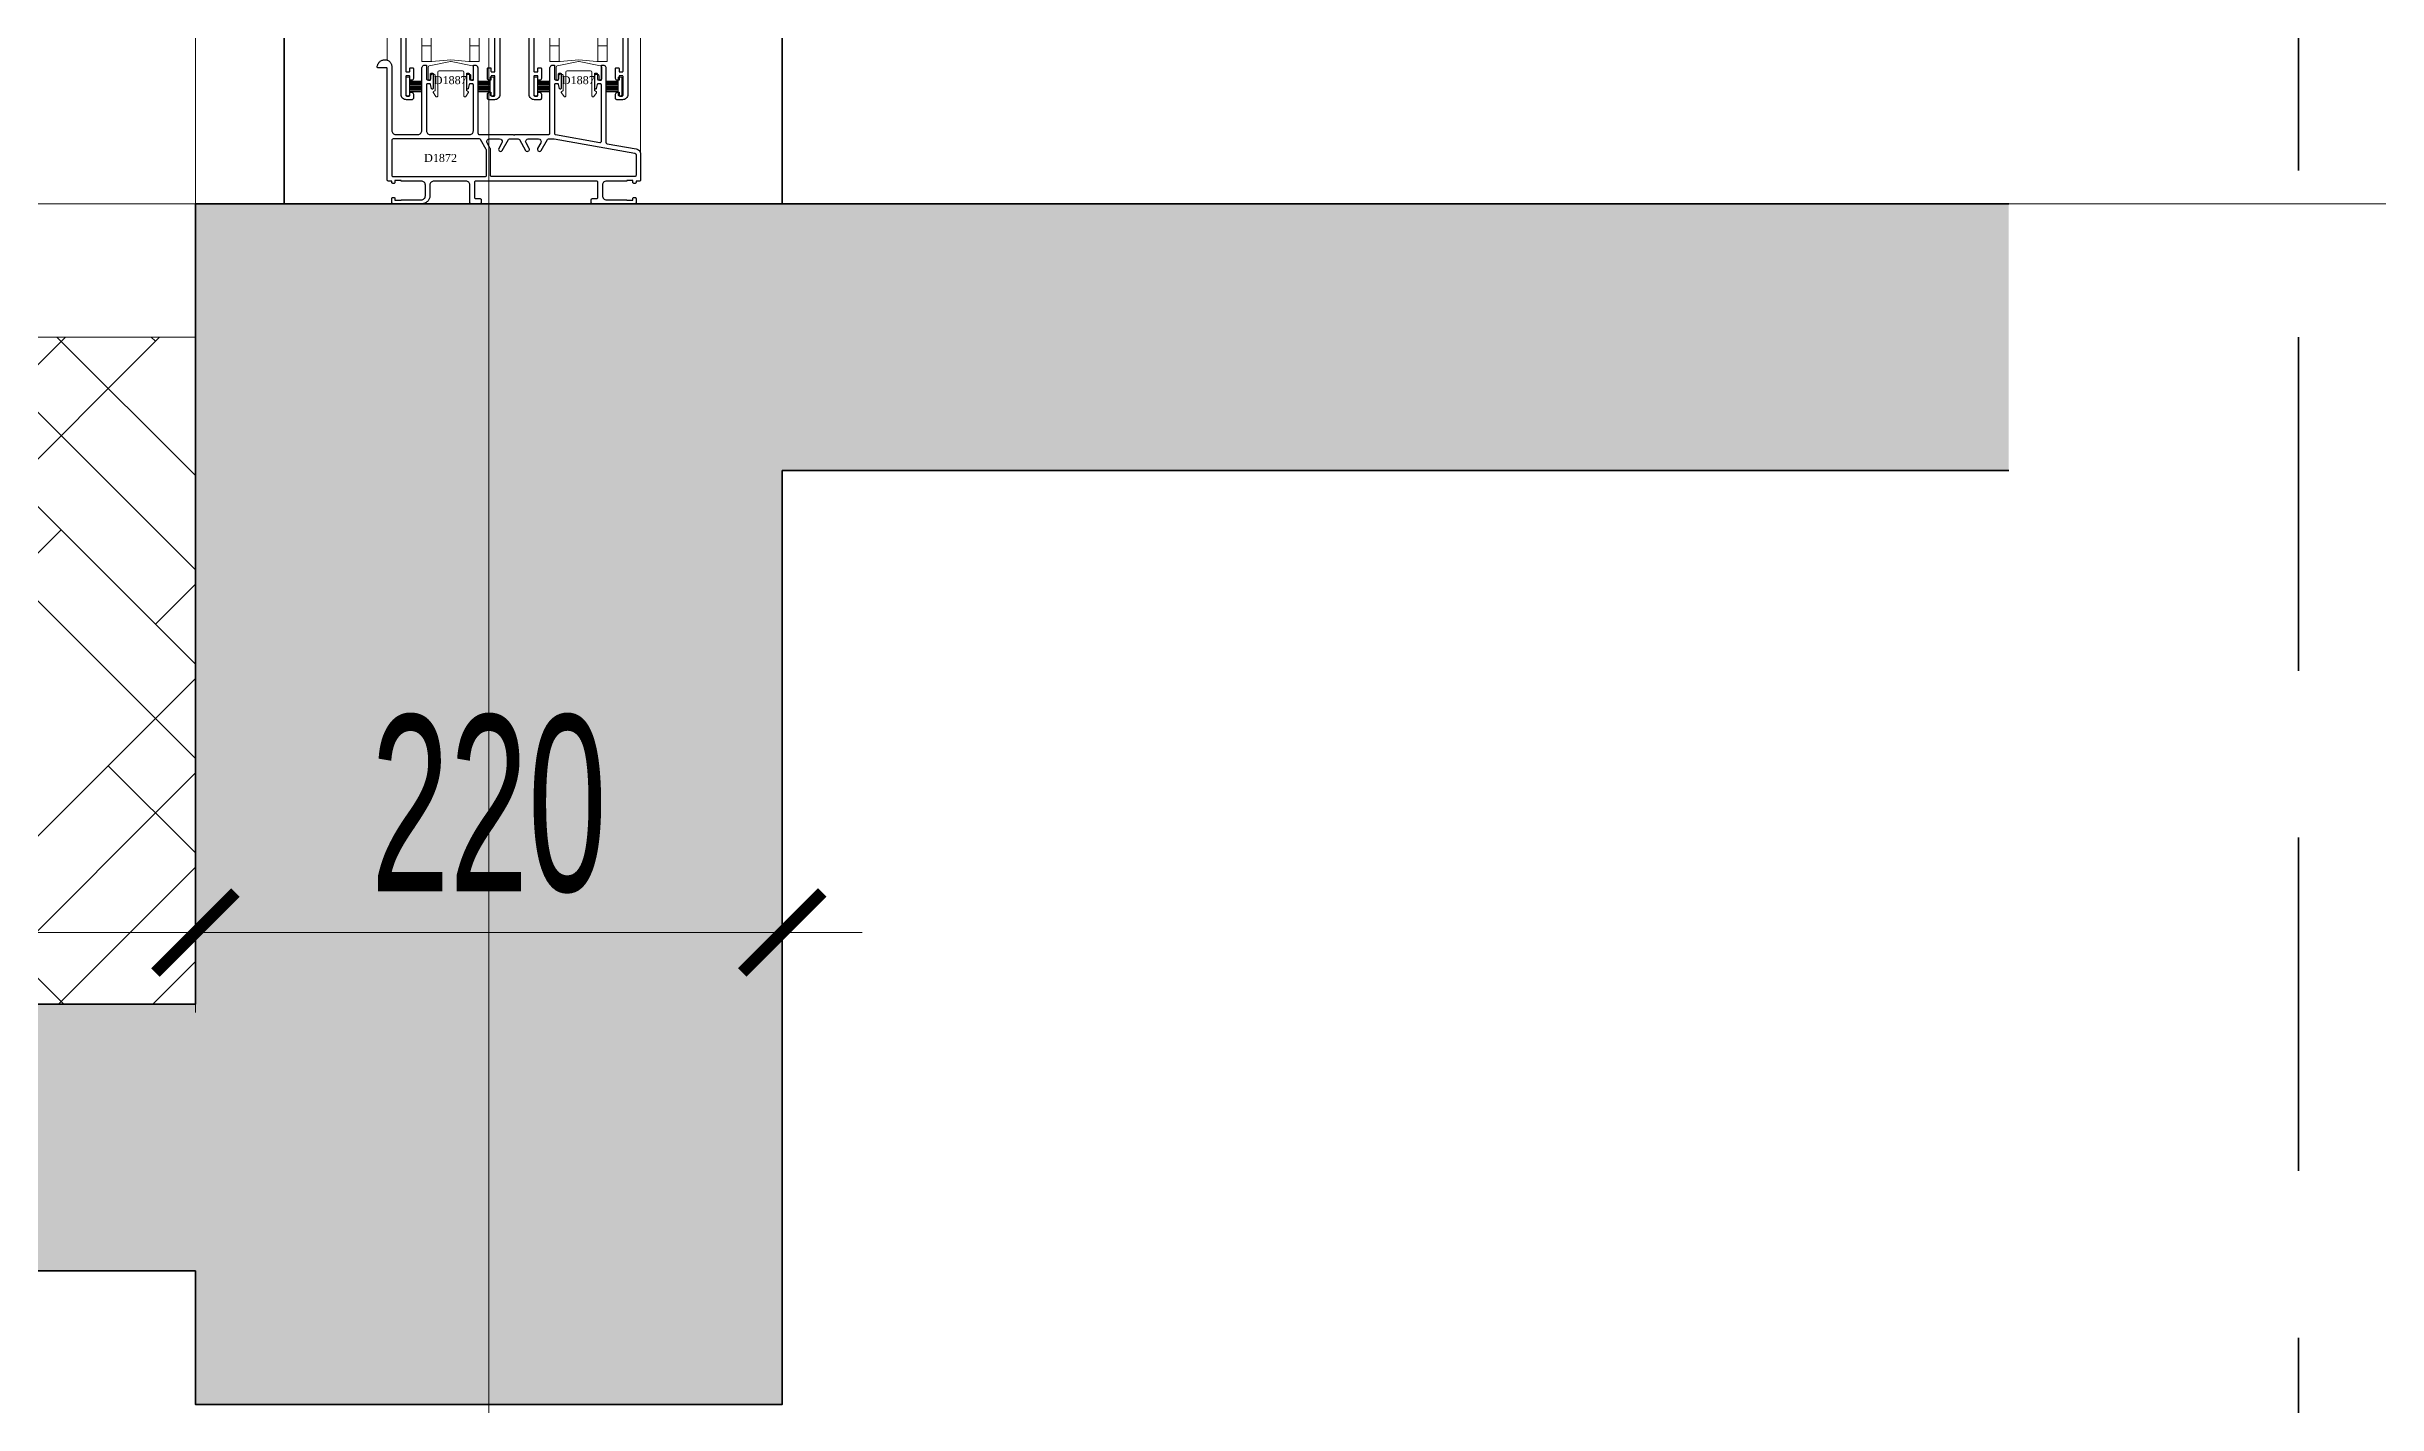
# Model space of a CAD drawing. Header units: millimetres. Extents: x 1336014 to 2939047, y -333549 to -60566.
# Drawn here: x 1390800 to 1391674, y -172675 to -172166 of the extents above; entities that cross this region are included whole.
import ezdxf
from ezdxf.xclip import XClip

# ---------------------------------------------------------------- set-up
doc = ezdxf.new("R2010")
doc.units = ezdxf.units.MM
doc.header["$MEASUREMENT"] = 0
doc.header["$XCLIPFRAME"] = 2
doc.linetypes.add('$1$HIDDEN', pattern=[0.375, 0.25, -0.125])
doc.linetypes.add('CENTER2', pattern=[1.125, 0.75, -0.125, 0.125, -0.125])
for name, color, linetype, lineweight in [('01.Cut', 255, 'Continuous', 35), ('02.Thay', 145, 'Continuous', 15), ('03.Manh', 251, 'Continuous', 13), ('06.betong', 2, 'Continuous', 35), ('08.Dim', 156, 'Continuous', 15), ('09.Hatch', 250, 'Continuous', 5), ('10.truc', 250, 'CENTER2', 20), ('Net Nhôm', 4, 'Continuous', 30), ('Nhôm', 4, 'Continuous', 20), ('Ron', 15, 'Continuous', 9), ('Đường gióng', 251, 'Continuous', 9)]:
    doc.layers.add(name, color=color, linetype=linetype, lineweight=lineweight)
doc.layers.add('Dim and mark text', color=241, linetype='Continuous')
doc.styles.add('(Mark cn big5)', font='', dxfattribs={"height": 9})
doc.styles.add('TT5_Text Dim', font='hoatbif.shx', dxfattribs={"width": 0.6})
doc.styles.get('(Mark cn big5)').set_extended_font_data('经典宋体繁')
doc.dimstyles.new('TT5_Dim 1-30', dxfattribs={"dimscale": 30, "dimtxt": 2.2, "dimasz": 1, "dimexe": 1, "dimexo": 0, "dimgap": 0.5, "dimtad": 1, "dimdec": 0, "dimzin": 0, "dimdsep": 46, "dimtxsty": 'TT5_Text Dim', "dimblk": 'ARCHTICK', "dimcen": 0, "dimdle": 1, "dimclrd": 256, "dimclre": 256, "dimclrt": 1, "dimadec": 0, "dimazin": 0, "dimtfac": 0.015, "dimtdec": 0, "dimtix": 1, "dimtmove": 2, "dimatfit": 3, "dimfxl": 1, "dimtolj": 1, "dimtzin": 0, "dimlwd": -1, "dimlwe": -1, "dimarcsym": 1})

# ---------------------------------------------------------------- blocks, each defined once
blk = doc.blocks.new('_ARCHTICK')
at = {"const_width": 0.15}
blk.add_lwpolyline([(-0.5, -0.5), (0.5, 0.5)], dxfattribs=at)
blk = doc.blocks.new('*D146')
at = {"layer": '08.Dim', "transparency": 16777216}
for p, q in [((1390285.6, -172422), (1390285.6, -172528)), ((1390855.6, -172424), (1390855.6, -172528)), ((1390255.6, -172498), (1390885.6, -172498))]:
    blk.add_line(p, q, dxfattribs=at)
at = {"layer": 'Defpoints', "color": 0, "transparency": 16777216}
for p in [(1390285.6, -172422), (1390855.6, -172424), (1390855.6, -172498)]:
    blk.add_point(p, dxfattribs=at)
at = {"layer": '08.Dim', "transparency": 16777216, "xscale": 30, "yscale": 30, "zscale": 30, "rotation": 180}
blk.add_blockref('_ARCHTICK', (1390285.6, -172498), dxfattribs=at)
at = {"layer": '08.Dim', "transparency": 16777216, "xscale": 30, "yscale": 30, "zscale": 30}
blk.add_blockref('_ARCHTICK', (1390855.6, -172498), dxfattribs=at)
at = {"layer": '08.Dim', "color": 1, "transparency": 16777216, "insert": (1390570.6, -172450), "char_height": 66, "attachment_point": 5, "style": 'TT5_Text Dim'}
blk.add_mtext('\\A1;570', dxfattribs=at)
blk = doc.blocks.new('*D147')
at = {"layer": '08.Dim', "transparency": 16777216}
for p, q in [((1390855.6, -172424), (1390855.6, -172528)), ((1391075.6, -172431), (1391075.6, -172528)), ((1390825.6, -172498), (1391105.6, -172498))]:
    blk.add_line(p, q, dxfattribs=at)
at = {"layer": 'Defpoints', "color": 0, "transparency": 16777216}
for p in [(1390855.6, -172424), (1391075.6, -172431), (1391075.6, -172498)]:
    blk.add_point(p, dxfattribs=at)
at = {"layer": '08.Dim', "transparency": 16777216, "xscale": 30, "yscale": 30, "zscale": 30, "rotation": 180}
blk.add_blockref('_ARCHTICK', (1390855.6, -172498), dxfattribs=at)
at = {"layer": '08.Dim', "transparency": 16777216, "xscale": 30, "yscale": 30, "zscale": 30}
blk.add_blockref('_ARCHTICK', (1391075.6, -172498), dxfattribs=at)
at = {"layer": '08.Dim', "color": 1, "transparency": 16777216, "insert": (1390965.6, -172450), "char_height": 66, "attachment_point": 5, "style": 'TT5_Text Dim'}
blk.add_mtext('\\A1;220', dxfattribs=at)
blk = doc.blocks.new('ron cửa trượt xingfa 95')
for p, q in [((-2.05, 1.41), (-2.05, 6)), ((-1.65, 1.41), (-1.65, 6)), ((-1.25, 1.41), (-1.25, 6)), ((-0.85, 1.41), (-0.85, 6)), ((-0.45, 1.41), (-0.45, 6)), ((-0.05, 1.41), (-0.05, 6)), ((0.35, 1.41), (0.35, 6)), ((0.75, 1.41), (0.75, 6)), ((1.15, 1.41), (1.15, 6)), ((1.55, 1.41), (1.55, 6)), ((1.95, 1.41), (1.95, 6))]:
    blk.add_line(p, q)
blk.add_lwpolyline([(3.14, 0.01), (-3.23, 0.01, -0.414214), (-3.53, 0.31), (-3.53, 1.11, -0.414214), (-3.23, 1.41), (3.14, 1.41, -0.414214), (3.44, 1.11), (3.44, 0.31, -0.414214)], format="xyb", close=True)
blk = doc.blocks.new('bx')
at = {"color": 3, "lineweight": 15}
for p, q in [((-10.94, 25), (-10.94, -0.66)), ((-7.41, -0.66), (-7.41, 25)), ((-7.41, -0.4), (-7.41, 22.95)), ((0, 22.55), (-7.08, 23.25)), ((0, 22.55), (6.76, 23.24)), ((7.1, -0.66), (7.1, 25)), ((7.1, 22.95), (7.1, -0.4)), ((10.62, 25), (10.62, -0.66)), ((-7.41, 15.91), (-10.94, 15.91)), ((7.1, 15.91), (10.62, 15.91)), ((-7.41, 5.24), (-10.94, 5.24)), ((0, 0), (-7.08, -0.7)), ((0, 0), (6.76, -0.7)), ((7.1, 5.24), (10.62, 5.24)), ((-7.41, -0.66), (-10.94, -0.66)), ((7.1, -0.66), (10.62, -0.66))]:
    blk.add_line(p, q, dxfattribs=at)
for centre, start, end in [((-7.11, 22.95), 84.37534, 180), ((6.8, 22.95), 0, 95.87486), ((-7.11, -0.4), 180, 275.62466), ((6.8, -0.4), 264.12514, 0)]:
    blk.add_arc(centre, 0.3, start, end, dxfattribs=at)
blk = doc.blocks.new('eqwrtwe')
at = {"color": 6, "lineweight": 15}
for points in [[(916840.71, 22693.55), (916841.11, 22693.83, 0.267949), (916841.26, 22694.09), (916841.26, 22699.53, 0.414214), (916840.76, 22700.03), (916840.11, 22700.03, 0.414214), (916839.61, 22699.53), (916839.61, 22698.15, -0.414214), (916839.11, 22697.65, -0.414214), (916838.61, 22698.15), (916838.61, 22702.71, -0.358581), (916839.01, 22703.2), (916847.06, 22704.8, -0.097105), (916847.25, 22704.8), (916855.3, 22703.2, -0.358581), (916855.71, 22702.71), (916855.71, 22698.15, -0.414214), (916855.21, 22697.65), (916855.21, 22697.65, -0.414214), (916854.71, 22698.15), (916854.71, 22699.52, 0.414214), (916854.21, 22700.02), (916853.56, 22700.02, 0.414214), (916853.06, 22699.52), (916853.06, 22693.91), (916853.61, 22693.55, -0.45494), (916853.7, 22693.1), (916852.74, 22691.76, -0.267172), (916852.48, 22691.61), (916852.36, 22691.61, -0.414214), (916852.06, 22691.91), (916852.06, 22700.81, 0.414214), (916851.56, 22701.31), (916842.76, 22701.31, 0.414214), (916842.26, 22700.81), (916842.26, 22691.91, -0.414214), (916841.96, 22691.61), (916841.84, 22691.61, -0.267172), (916841.58, 22691.76), (916840.62, 22693.1, -0.45494)], [(916888.71, 22693.55), (916889.11, 22693.83, 0.267949), (916889.26, 22694.09), (916889.26, 22699.53, 0.414214), (916888.76, 22700.03), (916888.11, 22700.03, 0.414214), (916887.61, 22699.53), (916887.61, 22698.15, -0.414214), (916887.11, 22697.65, -0.414214), (916886.61, 22698.15), (916886.61, 22702.71, -0.358581), (916887.01, 22703.2), (916895.06, 22704.8, -0.097105), (916895.25, 22704.8), (916903.3, 22703.2, -0.358581), (916903.71, 22702.71), (916903.71, 22698.15, -0.414214), (916903.21, 22697.65), (916903.21, 22697.65, -0.414214), (916902.71, 22698.15), (916902.71, 22699.52, 0.414214), (916902.21, 22700.02), (916901.56, 22700.02, 0.414214), (916901.06, 22699.52), (916901.06, 22693.91), (916901.61, 22693.55, -0.45494), (916901.7, 22693.1), (916900.74, 22691.76, -0.267172), (916900.48, 22691.61), (916900.36, 22691.61, -0.414214), (916900.06, 22691.91), (916900.06, 22700.81, 0.414214), (916899.56, 22701.31), (916890.76, 22701.31, 0.414214), (916890.26, 22700.81), (916890.26, 22691.91, -0.414214), (916889.96, 22691.61), (916889.84, 22691.61, -0.267172), (916889.58, 22691.76), (916888.62, 22693.1, -0.45494)]]:
    blk.add_lwpolyline(points, format="xyb", close=True, dxfattribs=at)
at = {"layer": 'Nhôm', "lineweight": 25}
for points in [[(916865.5, 22773.5), (916865.5, 22692.5, -0.414214), (916863.5, 22690.5), (916861.4, 22690.5, -0.414214), (916860.9, 22691), (916860.9, 22692.6, -0.414214), (916861.6, 22693.3), (916862.2, 22693.3), (916862.2, 22692.2, 0.414214), (916862.5, 22691.9), (916863.4, 22691.9, 0.414214), (916863.7, 22692.2), (916863.7, 22699.2, 0.414214), (916863.4, 22699.5), (916862.5, 22699.5, 0.414214), (916862.2, 22699.2), (916862.2, 22697.8), (916861.6, 22697.8, -0.414214), (916860.9, 22698.5), (916860.9, 22702.2, -0.414214), (916861.2, 22702.5), (916861.9, 22702.5, -0.414214), (916862.2, 22702.2), (916862.2, 22701.2, 0.414214), (916862.5, 22700.9), (916863.4, 22700.9, 0.414214), (916863.7, 22701.2), (916863.7, 22724.2, 0.414214)], [(916830.3, 22724.2), (916830.3, 22701.2, 0.414214), (916830.6, 22700.9), (916831.5, 22700.9, 0.414214), (916831.8, 22701.2), (916831.8, 22702.2, -0.414214), (916832.1, 22702.5), (916832.8, 22702.5, -0.414214), (916833.1, 22702.2), (916833.1, 22698.5, -0.414214), (916832.4, 22697.8), (916831.8, 22697.8), (916831.8, 22699.2, 0.414214), (916831.5, 22699.5), (916830.6, 22699.5, 0.414214), (916830.3, 22699.2), (916830.3, 22692.2, 0.414214), (916830.6, 22691.9), (916831.5, 22691.9, 0.414214), (916831.8, 22692.2), (916831.8, 22693.3), (916832.4, 22693.3, -0.414214), (916833.1, 22692.6), (916833.1, 22691, -0.414214), (916832.6, 22690.5), (916830.5, 22690.5, -0.414214), (916828.5, 22692.5), (916828.5, 22748.1, -0.414214)], [(916913.5, 22773.5), (916913.5, 22692.5, -0.414214), (916911.5, 22690.5), (916909.4, 22690.5, -0.414214), (916908.9, 22691), (916908.9, 22692.6, -0.414214), (916909.6, 22693.3), (916910.2, 22693.3), (916910.2, 22692.2, 0.414214), (916910.5, 22691.9), (916911.4, 22691.9, 0.414214), (916911.7, 22692.2), (916911.7, 22699.2, 0.414214), (916911.4, 22699.5), (916910.5, 22699.5, 0.414214), (916910.2, 22699.2), (916910.2, 22697.8), (916909.6, 22697.8, -0.414214), (916908.9, 22698.5), (916908.9, 22702.2, -0.414214), (916909.2, 22702.5), (916909.9, 22702.5, -0.414214), (916910.2, 22702.2), (916910.2, 22701.2, 0.414214), (916910.5, 22700.9), (916911.4, 22700.9, 0.414214), (916911.7, 22701.2), (916911.7, 22724.2, 0.414214)], [(916878.3, 22724.2), (916878.3, 22701.2, 0.414214), (916878.6, 22700.9), (916879.5, 22700.9, 0.414214), (916879.8, 22701.2), (916879.8, 22702.2, -0.414214), (916880.1, 22702.5), (916880.8, 22702.5, -0.414214), (916881.1, 22702.2), (916881.1, 22698.5, -0.414214), (916880.4, 22697.8), (916879.8, 22697.8), (916879.8, 22699.2, 0.414214), (916879.5, 22699.5), (916878.6, 22699.5, 0.414214), (916878.3, 22699.2), (916878.3, 22692.2, 0.414214), (916878.6, 22691.9), (916879.5, 22691.9, 0.414214), (916879.8, 22692.2), (916879.8, 22693.3), (916880.4, 22693.3, -0.414214), (916881.1, 22692.6), (916881.1, 22691, -0.414214), (916880.6, 22690.5), (916878.5, 22690.5, -0.414214), (916876.5, 22692.5), (916876.5, 22748.1, -0.414214)]]:
    blk.add_lwpolyline(points, format="xyb", dxfattribs=at)
for points in [[(916826.5, 22677.5), (916834.8, 22677.5, 0.414214), (916836.3, 22679), (916836.3, 22702.3, -0.414214), (916837.5, 22703.5), (916838, 22703.5), (916838, 22698.4, 0.414214), (916838.4, 22698), (916839.2, 22698, 0.414214), (916839.5, 22698.3), (916839.5, 22700, -0.414214), (916840, 22700.5), (916840.2, 22700.5, -0.414214), (916840.5, 22700.2), (916840.5, 22694.8, -0.414214), (916840.2, 22694.5, -0.349271), (916839.91, 22694.73), (916839.55, 22696.27, 0.349271), (916839.26, 22696.5), (916838.4, 22696.5, 0.414214), (916838, 22696.1), (916838, 22678.8, 0.414214), (916839.3, 22677.5), (916854.3, 22677.5, 0.414214), (916855.6, 22678.8), (916855.6, 22696.1, 0.414214), (916855.2, 22696.5), (916854.34, 22696.5, 0.349271), (916854.05, 22696.27), (916853.69, 22694.73, -0.349271), (916853.4, 22694.5, -0.414214), (916853.1, 22694.8), (916853.1, 22700.2, -0.414214), (916853.4, 22700.5), (916853.6, 22700.5, -0.414214), (916854.1, 22700), (916854.1, 22698.3, 0.414214), (916854.4, 22698), (916855.2, 22698, 0.414214), (916855.6, 22698.4), (916855.6, 22703.5), (916856.1, 22703.5, -0.414214), (916857.3, 22702.3), (916857.3, 22678, 0.414214), (916857.8, 22677.5), (916870.5, 22677.5), (916870.8, 22677.2), (916871.1, 22677.5), (916883.8, 22677.5, 0.414214), (916884.3, 22678), (916884.3, 22702.3, -0.414214), (916885.5, 22703.5), (916886, 22703.5), (916886, 22698.4, 0.414214), (916886.4, 22698), (916887.2, 22698, 0.414214), (916887.5, 22698.3), (916887.5, 22700, -0.414214), (916888, 22700.5), (916888.2, 22700.5, -0.414214), (916888.5, 22700.2), (916888.5, 22694.8, -0.414214), (916888.2, 22694.5, -0.349271), (916887.91, 22694.73), (916887.55, 22696.27, 0.349271), (916887.26, 22696.5), (916886.4, 22696.5, 0.414214), (916886, 22696.1), (916886, 22677.92, 0.36397), (916886.41, 22677.43), (916903.01, 22674.5, 0.466308), (916903.6, 22674.99), (916903.6, 22696.1, 0.414214), (916903.2, 22696.5), (916902.34, 22696.5, 0.349271), (916902.05, 22696.27), (916901.69, 22694.73, -0.349271), (916901.4, 22694.5, -0.414214), (916901.1, 22694.8), (916901.1, 22700.2, -0.414214), (916901.4, 22700.5), (916901.6, 22700.5, -0.414214), (916902.1, 22700), (916902.1, 22698.3, 0.414214), (916902.4, 22698), (916903.2, 22698, 0.414214), (916903.6, 22698.4), (916903.6, 22703.5), (916904.1, 22703.5, -0.414214), (916905.3, 22702.3), (916905.3, 22674.52, 0.36397), (916905.71, 22674.02), (916916.65, 22672.1, -0.36397), (916918.3, 22670.13), (916918.3, 22660.5, -0.414214), (916917.8, 22660), (916916.6, 22660), (916916.6, 22659.6, -0.414214), (916916.1, 22659.1), (916915.9, 22659.1, -0.414214), (916915.4, 22659.6), (916915.4, 22660.2), (916913.1, 22660.2), (916913.1, 22660), (916905.5, 22660, 0.414214), (916904, 22658.5), (916904, 22654.5, 0.414214), (916905.5, 22653), (916913.1, 22653), (916913.1, 22652.8), (916915.4, 22652.8), (916915.4, 22653.4, -0.414214), (916915.9, 22653.9), (916916.1, 22653.9, -0.414214), (916916.6, 22653.4), (916916.6, 22652, -0.414214), (916916.1, 22651.5), (916900.3, 22651.5, -0.414214), (916899.8, 22652), (916899.8, 22653, -0.414214), (916900.3, 22653.5), (916901.8, 22653.5, 0.414214), (916902.3, 22654), (916902.3, 22659.5, 0.414214), (916901.8, 22660), (916856.5, 22660, 0.414214), (916856, 22659.5), (916856, 22654, 0.414214), (916856.5, 22653.5), (916858, 22653.5, -0.414214), (916858.5, 22653), (916858.5, 22652, -0.414214), (916858, 22651.5), (916854.8, 22651.5, -0.414214), (916854.3, 22652), (916854.3, 22658.5, 0.414214), (916852.8, 22660), (916840.8, 22660, 0.414214), (916839.3, 22658.5), (916839.3, 22654.5, -0.414214), (916836.3, 22651.5), (916825.5, 22651.5, -0.414214), (916825, 22652), (916825, 22653.4, -0.414214), (916825.5, 22653.9), (916825.7, 22653.9, -0.414214), (916826.2, 22653.4), (916826.2, 22652.8), (916828.5, 22652.8), (916828.5, 22653), (916836.1, 22653, 0.414214), (916837.6, 22654.5), (916837.6, 22658.5, 0.414214), (916836.1, 22660), (916828.5, 22660), (916828.5, 22660.2), (916826.2, 22660.2), (916826.2, 22659.6, -0.414214), (916825.7, 22659.1), (916825.5, 22659.1, -0.414214), (916825, 22659.6), (916825, 22660), (916823.8, 22660, -0.414214), (916823.3, 22660.5), (916823.3, 22702.2, 0.414214), (916823, 22702.5), (916819.82, 22702.5, -0.447214), (916819.52, 22702.83, -0.381966), (916822.5, 22705.5, -0.414214), (916825, 22703), (916825, 22679, 0.414214)], [(916860, 22661.7, 0.414214), (916860.5, 22662.2), (916860.5, 22671.56, 0.131652), (916860.43, 22671.81), (916858.27, 22675.55, 0.267949), (916857.84, 22675.8), (916825.5, 22675.8, 0.414214), (916825, 22675.3), (916825, 22662.2, 0.414214), (916825.5, 22661.7)], [(916916.19, 22670.45, -0.36397), (916916.6, 22669.96), (916916.6, 22662.2, -0.414214), (916916.1, 22661.7), (916862.5, 22661.7, -0.414214), (916862, 22662.2), (916862, 22671.89, 0.131652), (916861.9, 22672.27), (916860.73, 22674.3, -0.290966), (916860.77, 22675.37, -0.245194), (916861.59, 22675.8), (916865.4, 22675.8, -0.229871), (916866.19, 22675.42, -0.306767), (916866.27, 22674.3), (916865.1, 22672.27, 0.342192), (916865.22, 22671.36, 0.4901), (916866.4, 22671.52), (916868.73, 22675.55, -0.267949), (916869.16, 22675.8), (916872.44, 22675.8, -0.267949), (916872.87, 22675.55), (916875.2, 22671.52, 0.477454), (916876.35, 22671.34, 0.35368), (916876.5, 22672.27), (916875.33, 22674.3, -0.298948), (916875.39, 22675.39, -0.237423), (916876.19, 22675.8), (916880, 22675.8, -0.241465), (916880.82, 22675.38, -0.294789), (916880.87, 22674.3), (916879.7, 22672.27, 0.336117), (916879.81, 22671.37, 0.496875), (916881, 22671.52), (916883.33, 22675.55, -0.2951), (916883.81, 22675.8), (916885.87, 22675.8)]]:
    blk.add_lwpolyline(points, format="xyb", close=True, dxfattribs=at)
at = {"layer": 'Đường gióng', "ltscale": 0.15}
for p, q in [((916823.3, 25100), (916823.3, 22705.37)), ((916918.3, 22670.13), (916918.3, 25100))]:
    blk.add_line(p, q, dxfattribs=at)
at = {"layer": 'Net Nhôm'}
for p in [(916847.16, 22705.5), (916895.16, 22705.5)]:
    blk.add_blockref('bx', p, dxfattribs=at)
at = {"layer": 'Ron', "xscale": -1, "rotation": 270}
for p in [(916830.29, 22695.55), (916878.29, 22695.55)]:
    blk.add_blockref('ron cửa trượt xingfa 95', p, dxfattribs=at)
at = {"layer": 'Ron', "rotation": 90}
for p in [(916863.29, 22695.55), (916911.29, 22695.55)]:
    blk.add_blockref('ron cửa trượt xingfa 95', p, dxfattribs=at)
at = {"layer": 'Dim and mark text', "char_height": 3, "attachment_point": 4, "style": '(Mark cn big5)'}
for s, insert in [('{\\fVNI-Franko|b0|i0|c0|p2; \\fVNI-Times|b0|i0|c0|p2;D1887}', (916839.66, 22697.82)), ('{\\fVNI-Franko|b0|i0|c0|p2; \\fVNI-Times|b0|i0|c0|p2;D1887}', (916887.66, 22697.82)), ('{\\fVNI-Franko|b0|i0|c0|p2; \\fVNI-Times|b0|i0|c0|p2;D1872}', (916836.02, 22668.67))]:
    blk.add_mtext(s, dxfattribs=dict(at, insert=insert))
blk = doc.blocks.new('\xadqrwqr')
at = {"layer": '09.Hatch', "ltscale": 50}
h = blk.add_hatch(dxfattribs=at)
h.set_pattern_fill('BTCT', color=256, scale=9, style=0)
h.set_pattern_definition([(50, (531671.355, -220656.295), (64.5534164, -5.647692), [6.75, -74.25]), (355, (531671.355, -220656.295), (-12.48762, 67.697292), [5.4, -59.4]), (100.4514, (531676.735, -220656.766), (52.0658444, 62.049559), [5.736617, -63.10279]), (46.1842, (531671.355, -220638.295), (96.0516944, -14.896711), [10.125, -111.375]), (96.6356, (531679.36, -220639.54), (84.119643, 87.670608), [8.604926, -94.65417]), (351.1842, (531671.36, -220638.3), (84.119575, 87.670674), [8.1, -89.1]), (21, (531680.355, -220642.795), (53.7216347, -36.2357), [6.75, -74.25]), (326, (531680.355, -220642.795), (21.89838, 65.263504), [5.4, -59.4]), (71.4514, (531684.83, -220645.815), (75.6200366, 29.0277447), [5.736617, -63.10279]), (37.5, (531671.355, -220656.295), (1.094387, 29.96044684), [0, -58.68, 0, -60.3, 0, -59.625]), (7.5, (531671.355, -220656.295), (23.6762584, 35.4970541), [0, -34.38, 0, -57.33, 0, -22.725]), (327.5, (531651.285, -220656.295), (48.04401926, -2.02993846), [0, -22.5, 0, -70.2, 0, -93.15]), (317.5, (531642.285, -220656.295), (52.4867552, 9.0094484), [0, -29.25, 0, -46.62, 0, -66.15]), (45, (531671.355, -220656.295), (-23.8648539, 23.8648539), []), (45, (531687.265, -220656.295), (-23.8648539, 23.8648539), [])])
h.paths.add_polyline_path([(1380868.5, -181848.3), (1380868.5, -181748.3), (1380188.7, -181748.3), (1380188.7, -182048.3), (1379618.7, -182048.3), (1379618.7, -181748.24), (1379398.7, -181748.24), (1379398.7, -182198.22), (1379618.7, -182198.22), (1379618.7, -182148.3), (1380188.7, -182148.3), (1380188.7, -182198.3), (1380408.7, -182198.3), (1380408.7, -181848.3)])
at = {"layer": '09.Hatch'}
h = blk.add_hatch(dxfattribs=at)
h.set_pattern_fill('HOUND', color=256, scale=400, angle=45)
h.set_pattern_definition([(45, (2595.5, -27655.45), (53.0330086, 88.38834765), [400, -200]), (135, (2595.5, -27655.45), (53.0330086, -88.38834765), [400, -200])])
h.paths.add_polyline_path([(1379618.7, -181798.24), (1380188.7, -181798.24), (1380188.7, -182048.17), (1379618.7, -182048.17)])
at = {"layer": '02.Thay', "ltscale": 200}
blk.add_lwpolyline([(1379618.7, -181748.24), (1380188.7, -181748.3)], dxfattribs=at)
at = {"layer": '03.Manh'}
blk.add_lwpolyline([(1379618.7, -181798.24), (1380188.7, -181798.24), (1380188.7, -182048.17), (1379618.7, -182048.17)], close=True, dxfattribs=at)
at = {"layer": '06.betong'}
blk.add_lwpolyline([(1380868.5, -181848.3), (1380408.7, -181848.3), (1380408.7, -182198.3), (1380188.7, -182198.3), (1380188.7, -182148.3), (1379618.7, -182148.3), (1379618.7, -182198.22), (1379398.7, -182198.22), (1379398.7, -181748.24), (1379618.7, -181748.24), (1379618.7, -182048.3), (1380188.7, -182048.3), (1380188.7, -181748.3), (1380868.5, -181748.3)], dxfattribs=at)

msp = doc.modelspace()

# ---------------------------------------------------------------- linework, layer by layer
at = {"layer": '01.Cut', "color": 6, "linetype": '$1$HIDDEN', "ltscale": 500}
msp.add_lwpolyline([(1389449.92, -171324.87), (1391444.07, -171324.87, -0.414214), (1391644.07, -171524.87), (1391644.07, -176222.19, -0.414214), (1391444.07, -176422.19), (1389449.92, -176422.19, -0.414214), (1389249.92, -176222.19), (1389249.92, -171524.87, -0.414214)], format="xyb", close=True, dxfattribs=at)
at = {"layer": '02.Thay'}
msp.add_lwpolyline([(1391075.6, -171330.32), (1391075.6, -172224.87), (1390855.6, -172224.87), (1390855.6, -171333.57)], dxfattribs=at)
at = {"layer": '02.Thay', "ltscale": 200}
msp.add_lwpolyline([(1390285.6, -172224.81), (1390855.6, -172224.87)], dxfattribs=at)
at = {"layer": '10.truc'}
for p, q in [((1390965.6, -171181), (1390965.6, -177460)), ((1382065.9, -172224.87), (1392610.8, -172224.87)), ((1387552.9, -172224.87), (1391644.07, -172224.87))]:
    msp.add_line(p, q, dxfattribs=at)

# ---------------------------------------------------------------- block references
at = {"layer": '01.Cut'}
ref = msp.add_blockref('eqwrtwe', (474104.22, -194876.37), dxfattribs=at)
XClip(ref).set_block_clipping_path([(916784.6995958773, 22651.5001137485), (916971.3825053783, 23551.5001137485)])
at = {"layer": '02.Thay'}
msp.add_blockref('\xadqrwqr', (10666.91, 9523.43), dxfattribs=at)

# ---------------------------------------------------------------- dimensions: what is measured, and where the dimension line sits
at = {"layer": '08.Dim'}
for base, p1, p2, picture, middle in [((1390855.6, -172498), (1390285.6, -172422), (1390855.6, -172424), '*D146', (1390570.6, -172450)), ((1391075.6, -172498), (1390855.6, -172424), (1391075.6, -172431), '*D147', (1390965.6, -172450))]:
    dim = msp.add_linear_dim(base=base, p1=p1, p2=p2, dimstyle='TT5_Dim 1-30', dxfattribs=at)
    dim.commit()
    dim.dimension.update_dxf_attribs({"geometry": picture, "text_midpoint": middle})

doc.saveas('drawing.dxf')
